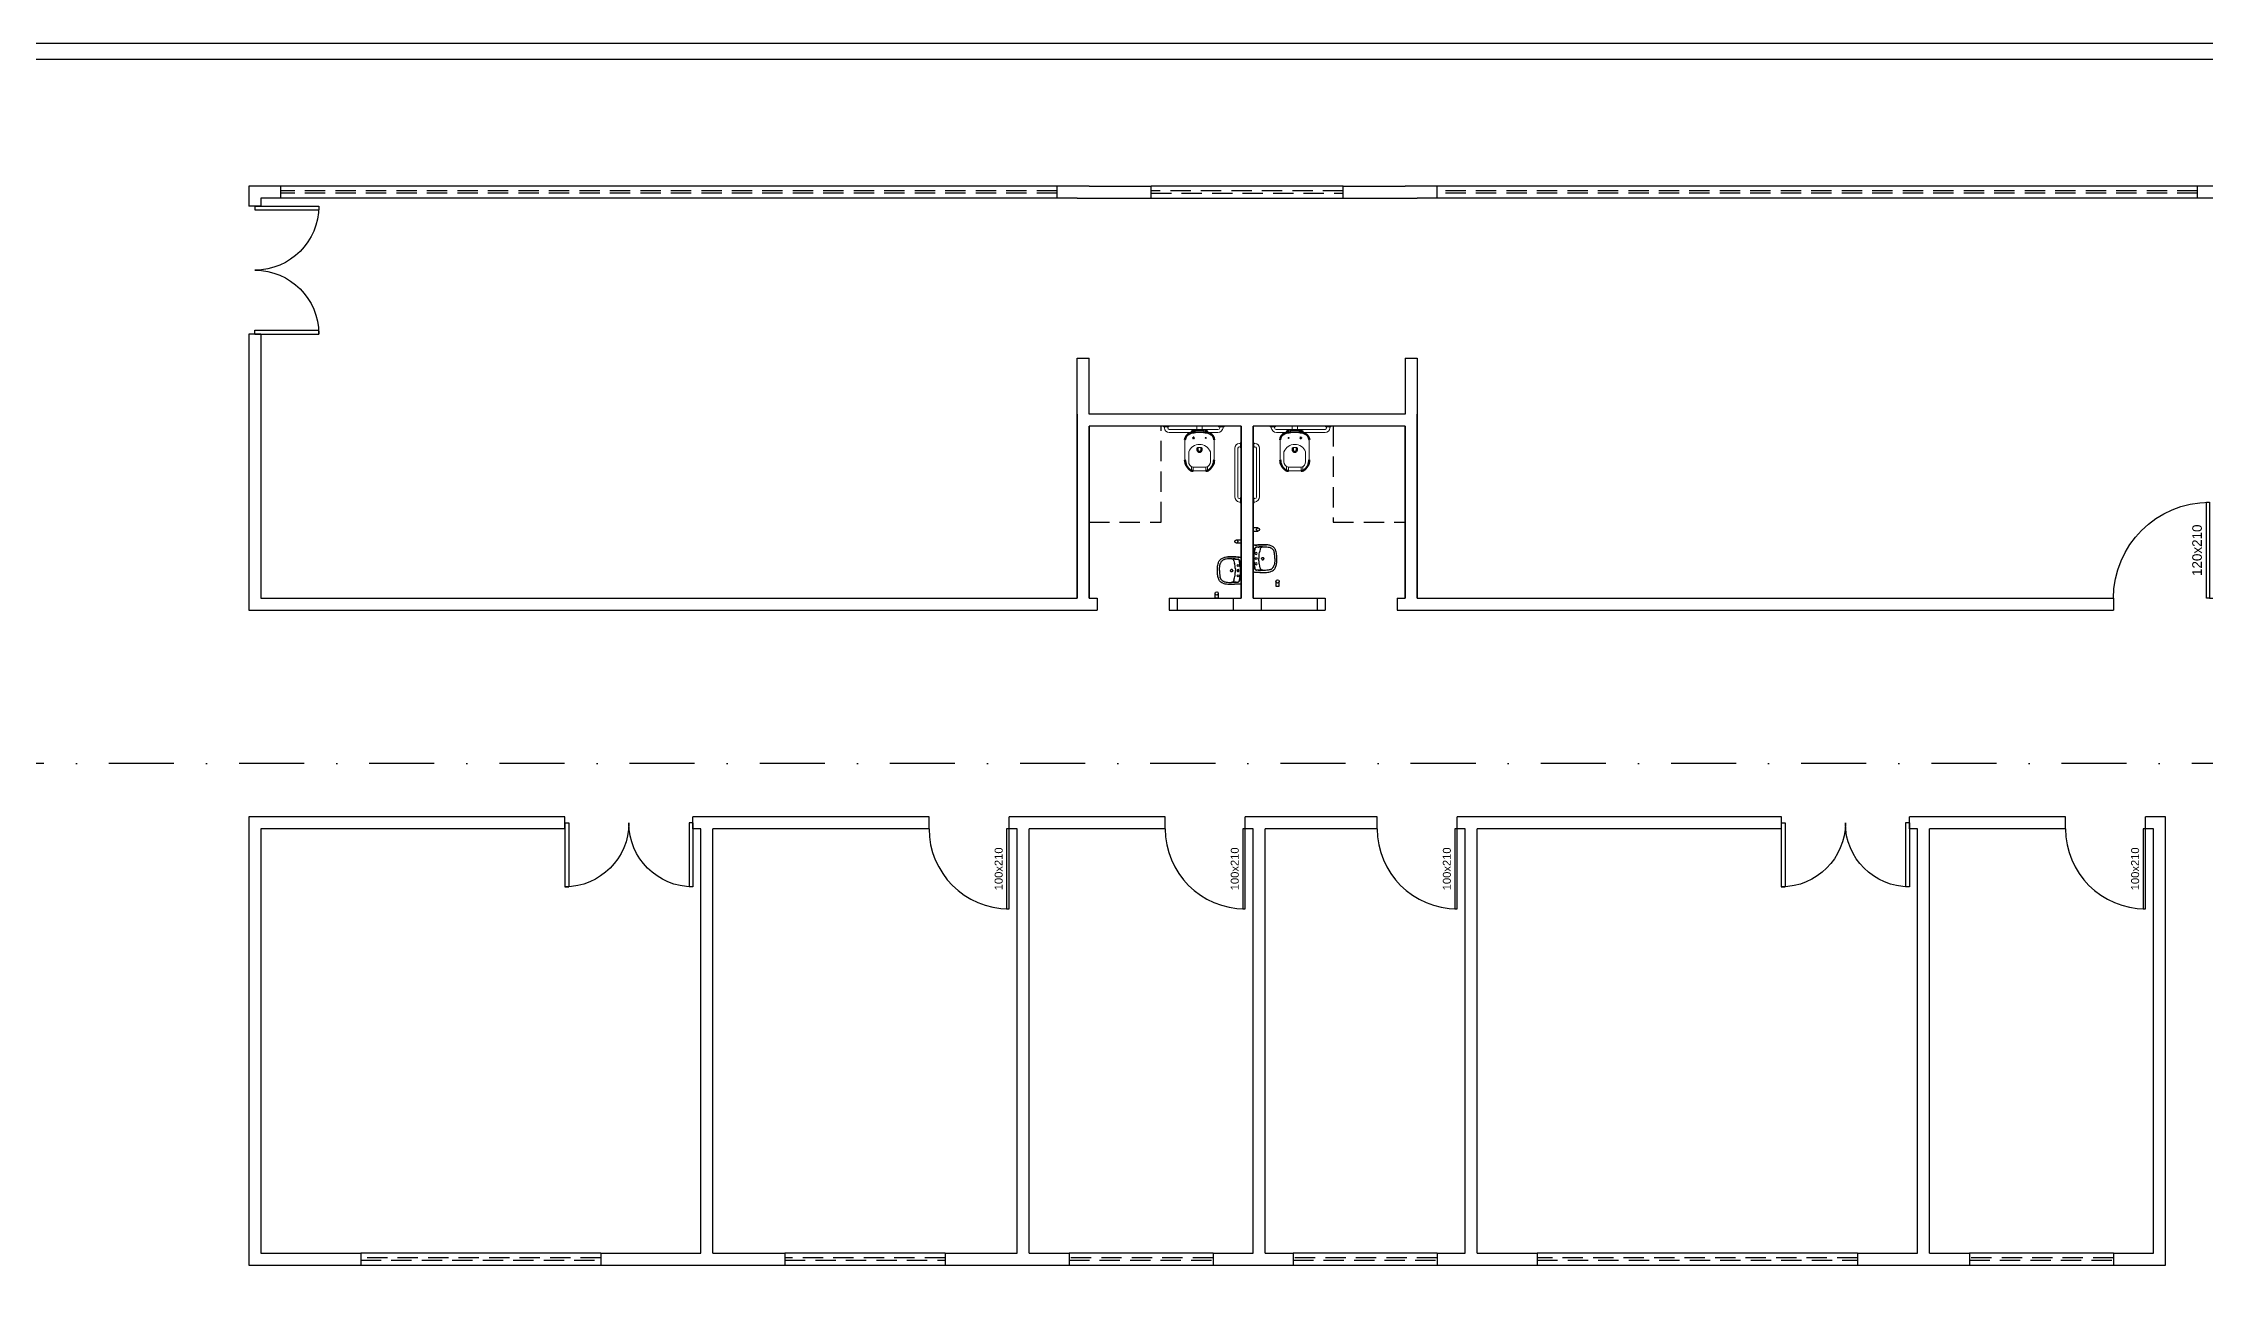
# Model space of a CAD drawing. Header units: centimetres. Extents: x 0 to 1099704, y -139216 to 99734.
# Drawn here: x 1019014 to 1021716, y 11135 to 12691 of the extents above; entities that cross this region are included whole.
import ezdxf
from ezdxf.enums import TextEntityAlignment as Align

# ---------------------------------------------------------------- set-up
doc = ezdxf.new("R2010")
doc.units = ezdxf.units.CM
doc.header["$LTSCALE"] = 4
doc.linetypes.add('DASHDOT', pattern=[25.4, 12.7, -6.35, 0, -6.35])
doc.linetypes.add('DASHED2', pattern=[9.525, 6.35, -3.175])
for name, color, linetype in [('0.1', 1, 'Continuous'), ('0.2', 2, 'Continuous'), ('0.4', 4, 'Continuous'), ('0.6', 6, 'Continuous'), ('02-CONT', 2, 'Continuous'), ('08', 8, 'Continuous'), ('B-CORTE', 4, 'DASHDOT'), ('PDF1_PH - Metal', 253, 'Continuous'), ('PROJEÇÕES', 1, 'DASHED2')]:
    doc.layers.add(name, color=color, linetype=linetype)
doc.layers.add('PDF1_PH - Alv Construir', color=6, linetype='Continuous', lineweight=40)
doc.styles.add('2mm 1-50', font='arial.ttf', dxfattribs={"height": 0.1})

# ---------------------------------------------------------------- blocks, each defined once
blk = doc.blocks.new('1_00')
for p, q in [((-129.2, 59.1), (-129.2, 109.1)), ((-129.2, 109.1), (-126.2, 109.1)), ((-126.2, 59.1), (-126.2, 109.1)), ((-29.2, 109.1), (-32.2, 109.1)), ((-32.2, 59.1), (-32.2, 109.1)), ((-29.2, 59.1), (-29.2, 109.1)), ((-129.2, 59.1), (-126.2, 59.1)), ((-29.2, 59.1), (-32.2, 59.1))]:
    blk.add_line(p, q)
at = {"color": 1}
for centre, start, end in [((-129.2, 59.1), 0, 90), ((-29.2, 59.1), 90, 180)]:
    blk.add_arc(centre, 50, start, end, dxfattribs=at)
blk = doc.blocks.new('1_00e')
blk.add_lwpolyline([(-28.4, -52.3), (-25.4, -52.3), (-25.4, 47.7), (-28.4, 47.7)], close=True)
at = {"color": 1}
blk.add_arc((-28.4, -52.3), 100, 0, 90, dxfattribs=at)
blk = doc.blocks.new('Barra 3')
at = {"layer": 'PDF1_PH - Metal', "lineweight": 9}
for points in [[(19245.1, 25719.8), (19252, 25719.8), (19252, 25719), (19245.1, 25719)], [(19315, 25719.8), (19321.9, 25719.8), (19321.9, 25719), (19315, 25719)]]:
    blk.add_lwpolyline(points, close=True, dxfattribs=at)
for points in [[(19246.4, 25717.7), (19246.4, 25719)], [(19250.7, 25717.7), (19250.7, 25719)], [(19252.9, 25715.5), (19314.6, 25715.5)], [(19252.9, 25711.7), (19314.6, 25711.7)], [(19316.3, 25717.7), (19316.3, 25719)], [(19320.6, 25717.7), (19320.6, 25719)]]:
    blk.add_lwpolyline(points, dxfattribs=at)
for centre, radius, start, end in [((19253.4, 25718.8), 7.08, 188.6936, 267.1299), ((19253, 25717.8), 2.3, 183.7735, 266.2236), ((19314.4, 25717.9), 6.22, 270.0361, 357.9477), ((19314, 25717.8), 2.29, 284.5016, 358.1815)]:
    blk.add_arc(centre, radius, start, end, dxfattribs=at)
blk = doc.blocks.new('bacia sanit')
at = {"layer": 'PDF1_PH - Metal', "lineweight": 9}
for points in [[(16861.7, 24756.4), (16856.6, 24756.4)], [(16861.7, 24749.6), (16856.6, 24749.6)], [(16861.7, 24745.8), (16861.7, 24746.1), (16861.7, 24759.9), (16861.7, 24760.7)], [(16862.6, 24758.1), (16862.6, 24757.7), (16862.6, 24757.3), (16862.6, 24748.7), (16862.6, 24748.3), (16862.6, 24747.9)], [(16863, 24747.4), (16863, 24747.4), (16863.4, 24747.4), (16863.9, 24747.4), (16864.3, 24747.4), (16864.3, 24753), (16864.3, 24758.6), (16863.9, 24758.6), (16863.4, 24758.6), (16863, 24758.6)], [(16873.7, 24771.4), (16899, 24771.4)], [(16884.4, 24750.4), (16884, 24750.4), (16883.6, 24750.4), (16883.6, 24750.9), (16883.6, 24751.3), (16883.6, 24751.7), (16883.6, 24752.1), (16883.6, 24752.6), (16883.6, 24753), (16883.6, 24753.4), (16883.6, 24753.9), (16883.6, 24754.3), (16883.6, 24754.7), (16883.6, 24755.1), (16883.6, 24755.6), (16884, 24755.6), (16884, 24755.6)], [(16889.1, 24766.7), (16889.6, 24766.7), (16890, 24766.7), (16890.4, 24766.7), (16890.9, 24766.7), (16899.4, 24766.7), (16899.9, 24766.7), (16900.3, 24766.7), (16900.7, 24766.7), (16901.1, 24766.7), (16901.6, 24766.7)], [(16912.8, 24763.3), (16907.7, 24763.3)], [(16908.4, 24761.1), (16912.7, 24761.1), (16913.1, 24761.1)], [(16908.4, 24761.1), (16908.4, 24760.7), (16908.4, 24760.3), (16908.4, 24759.9), (16908.4, 24759.4), (16908.4, 24759), (16908.4, 24758.6), (16908.4, 24758.1), (16908.4, 24757.7), (16908.4, 24757.3), (16908.4, 24756.9), (16908.4, 24756.4)], [(16908.4, 24756.4), (16908.4, 24756), (16908.4, 24755.6), (16908.4, 24755.1), (16908.4, 24754.7), (16908.4, 24754.3), (16908.4, 24753.9), (16908.4, 24753.4), (16908.4, 24753), (16908.4, 24752.6), (16908.4, 24752.1), (16908.4, 24751.7), (16908.4, 24751.3), (16908.4, 24750.9), (16908.4, 24750)], [(16908.4, 24750), (16908.4, 24749.6), (16908.4, 24749.1), (16908.4, 24748.7), (16908.4, 24748.3), (16908.4, 24747.9), (16908.4, 24747.4), (16908.4, 24747), (16908.4, 24746.6), (16908.4, 24746.1), (16908.4, 24745.7), (16908.4, 24745.3), (16908.4, 24744.9)], [(16913.1, 24761.1), (16913.1, 24760.7), (16913.1, 24760.3), (16913.1, 24759.9), (16913.1, 24759.4), (16913.1, 24759), (16913.1, 24758.6), (16913.1, 24758.1), (16913.1, 24757.7), (16913.1, 24757.3), (16913.1, 24756.9), (16913.1, 24756.4), (16913.1, 24756), (16913.1, 24755.6), (16913.1, 24755.1), (16913.1, 24754.7), (16913.1, 24754.3), (16913.1, 24753.9), (16913.1, 24753.4), (16913.1, 24753), (16913.1, 24752.6), (16913.1, 24752.1), (16913.1, 24751.7), (16913.1, 24751.3), (16913.1, 24750.9), (16913.1, 24750.4), (16913.1, 24750), (16913.1, 24749.6), (16913.1, 24749.1), (16913.1, 24748.7), (16913.1, 24748.3), (16913.1, 24747.9), (16913.1, 24747.4), (16913.1, 24747), (16913.1, 24746.6), (16913.1, 24746.1), (16913.1, 24745.7), (16913.1, 24745.3), (16913.1, 24744.9)], [(16899, 24734.6), (16873.7, 24734.6)], [(16901.6, 24739.3), (16901.1, 24739.3), (16900.7, 24739.3), (16900.3, 24739.3), (16899.4, 24739.3), (16890.9, 24739.3), (16890.4, 24739.3), (16890, 24739.3), (16889.6, 24739.3), (16889.1, 24739.3)], [(16912.8, 24742.7), (16907.6, 24742.7)], [(16908.4, 24744.9), (16912.7, 24744.9), (16913.1, 24744.9)], [(16908.4, 24744.9), (16912.7, 24744.9), (16913.1, 24744.9)]]:
    blk.add_lwpolyline(points, dxfattribs=at)
at = {"layer": 'PDF1_PH - Metal', "lineweight": 211}
blk.add_lwpolyline([(16889.1, 24753), (16889.1, 24753), (16889.1, 24753)], dxfattribs=at)
for points in [[(16913.1, 24761.1, 0.086524), (16912.6, 24763.9, 0.264906), (16899, 24771.4)], [(16913.1, 24744.9, -0.086524), (16912.6, 24742.1, -0.264906), (16899, 24734.6)]]:
    blk.add_lwpolyline(points, format="xyb", dxfattribs=at)
at = {"layer": 'PDF1_PH - Metal', "lineweight": 9}
blk.add_circle((16871.4, 24760.9), 0.643, dxfattribs=at)
at = {"layer": 'PDF1_PH - Metal', "lineweight": 211}
blk.add_circle((16871.4, 24745.5), 0.643, dxfattribs=at)
for centre, radius, start, end in [((16864.8, 24759.9), 3.2, 88.1661, 164.6032), ((16890.8, 24757.2), 26.5, 161.0139, 177.0973), ((16892.2, 24749.6), 28, 184.427, 198.8013), ((16874, 24762.5), 8.95, 90.3217, 157.8056), ((16885.4, 26015.1), 1259.5, 269.9347, 270.0653), ((16885.4, 23700.8), 1049.6, 89.9217, 90.0783), ((16886.5, 24753), 2.59, 275.8679, 84.1321), ((16864.8, 24746), 3.06, 177.2926, 274.2593), ((16875.2, 24744.9), 10.5, 204.627, 261.8049)]:
    blk.add_arc(centre, radius, start, end, dxfattribs=at)
at = {"layer": 'PDF1_PH - Metal', "lineweight": 9}
for centre, radius, start, end in [((16863, 24758.1), 0.429, 90, 180), ((16863, 24747.9), 0.429, 180, 270), ((16894.4, 24753), 14.7, 110.9822, 249.0178), ((16901.6, 24759.8), 6.91, 11.172, 90.6439), ((16901.6, 24746.2), 6.91, 269.3561, 348.828)]:
    blk.add_arc(centre, radius, start, end, dxfattribs=at)
blk = doc.blocks.new('L.51_P')
at = {"layer": '08'}
for p, q in [((-250, 0), (-249, 0)), ((-249, 0), (249, 0)), ((250, 0), (249, 0)), ((-269, -260), (-269, -260)), ((-262, -36), (-262, -36)), ((-259, -9), (-259, -9)), ((-226, -95), (-224, -63)), ((-226, -95), (-225, -95)), ((-225, -95), (-224, -63)), ((-216, -329), (-216, -329)), ((-189, -140), (-140, -129)), ((-161, -28), (-161, -28)), ((0, -12), (0, -12)), ((189, -140), (140, -129)), ((161, -28), (161, -28)), ((216, -329), (216, -329)), ((226, -95), (224, -63)), ((225, -95), (224, -63)), ((226, -95), (225, -95)), ((259, -9), (259, -9)), ((262, -36), (262, -36)), ((269, -260), (269, -260))]:
    blk.add_line(p, q, dxfattribs=at)
at = {"layer": '08', "ltscale": 27.502596}
for centre in [(-100, -59), (100, -59)]:
    blk.add_circle(centre, 19, dxfattribs=at)
at = {"layer": '08'}
for centre, radius, start, end in [((10, -800), 688, 94.616, 102.655), ((0, -61), 19, 90, 270), ((0, -61), 19, 270, 90), ((-10, -800), 688, 77.345, 85.384)]:
    blk.add_arc(centre, radius, start, end, dxfattribs=at)
for centre, major_axis, ratio, start_param, end_param in [((-178, -187), (-49.3, 11.1), 0.999971, 0.133525, 0.210872), ((-238, -179), (-7.5, 6.62), 0.993745, 3.733046, 3.862859), ((-237, -179), (8.41, 5.42), 0.98852, 5.563301, 5.699979), ((0, -187), (-22.7, 2), 0.992499, 0.072609, 0.200275), ((0, -187), (-22.5, 0.5), 0.991671, 5.253548, 5.29957), ((0, -187), (-22.5, 0.9), 0.992169, 5.255337, 5.27196), ((0, -187), (22.5, 0.5), 0.991671, 0.983616, 1.029637), ((0, -187), (22.5, 0.9), 0.992169, 1.011226, 1.027848), ((0, -187), (22.7, 2), 0.992499, 6.08291, 6.210576), ((178, -187), (49.3, 11.1), 0.999971, 6.072313, 6.14966)]:
    blk.add_ellipse(centre, major_axis=major_axis, ratio=ratio, start_param=start_param, end_param=end_param, dxfattribs=at)
for points, degree, knots in [([(-259, -9), (-259, -8), (-259, -7), (-258, -5), (-258, -4), (-256, -3), (-255, -2), (-254, -1), (-253, 0), (-251, 0), (-250, 0), (-250, 0)], 3, [0, 0, 0, 0, 0.279228, 0.279228, 0.609743, 0.609743, 0.933753, 0.933753, 1.252428, 1.252428, 1.448625, 1.448625, 1.448625, 1.448625]), ([(250, 0), (251, 0), (252, 0), (254, -1), (255, -1), (256, -3), (257, -3), (258, -5), (259, -6), (259, -8), (259, -8), (259, -9)], 3, [0, 0, 0, 0, 0.317814, 0.317814, 0.630623, 0.630623, 0.946539, 0.946539, 1.267049, 1.267049, 1.448529, 1.448529, 1.448529, 1.448529]), ([(-262, -36), (-262, -36), (-262, -37), (-262, -37), (-263, -40), (-263, -43), (-263, -45), (-263, -47), (-263, -48), (-263, -50), (-264, -53), (-264, -56), (-264, -59), (-265, -70), (-265, -80), (-266, -91), (-266, -102), (-267, -112), (-267, -123), (-267, -125), (-267, -128), (-268, -131), (-268, -133), (-268, -136), (-268, -138), (-268, -152), (-269, -166), (-269, -179), (-269, -183), (-269, -188), (-269, -192), (-270, -196), (-270, -200), (-270, -204), (-270, -221), (-270, -239), (-269, -257), (-269, -258), (-269, -259), (-269, -260)], 3, [171.986581, 171.986581, 171.986581, 171.986581, 172.747492, 172.747492, 172.747492, 184.841953, 184.841953, 184.841953, 191.474069, 191.474069, 191.474069, 204.41633, 204.41633, 204.41633, 249.640497, 249.640497, 249.640497, 294.864664, 294.864664, 294.864664, 305.912278, 305.912278, 305.912278, 316.959891, 316.959891, 316.959891, 374.321134, 374.321134, 374.321134, 391.68978, 391.68978, 391.68978, 408.14059, 408.14059, 408.14059, 482.929639, 482.929639, 482.929639, 486.839965, 486.839965, 486.839965, 486.839965]), ([(-269, -260), (-270, -239), (-270, -219), (-269, -173), (-268, -148), (-267, -104), (-266, -85), (-264, -60), (-264, -54), (-263, -46), (-263, -45), (-263, -42), (-263, -40), (-263, -38), (-262, -38), (-262, -37), (-262, -37), (-262, -36), (-262, -36), (-262, -36), (-262, -36), (-262, -36)], 3, [0, 0, 0, 0, 6.207574, 6.207574, 13.657131, 13.657131, 19.458927, 19.458927, 21.24929, 21.24929, 21.72619, 21.72619, 22.164181, 22.164181, 22.393053, 22.393053, 22.550017, 22.550017, 22.706555, 22.706555, 22.800287, 22.800287, 22.800287, 22.800287]), ([(-62, -461), (-92, -458), (-123, -454), (-171, -438), (-189, -430), (-214, -410), (-222, -401), (-236, -382), (-242, -373), (-251, -352), (-255, -341), (-260, -323), (-261, -316), (-263, -309)], 3, [0, 0, 0, 0, 9.188374, 9.188374, 15.03441, 15.03441, 18.713973, 18.713973, 21.993411, 21.993411, 25.540766, 25.540766, 27.624534, 27.624534, 27.624534, 27.624534]), ([(-228, -173), (-228, -172), (-228, -172), (-228, -172), (-228, -171), (-228, -170), (-228, -169), (-228, -167), (-228, -164), (-228, -163), (-228, -160), (-228, -158), (-228, -157), (-228, -154), (-228, -151), (-228, -150), (-228, -148), (-228, -146), (-228, -146), (-228, -143), (-228, -141), (-228, -139), (-228, -135), (-228, -131), (-228, -129), (-227, -125), (-227, -121), (-227, -119), (-227, -113), (-226, -108), (-226, -105), (-226, -101), (-226, -97), (-226, -97), (-226, -96), (-226, -96), (-226, -95), (-226, -95), (-226, -95)], 5, [546.249188, 546.249188, 546.249188, 546.249188, 546.249188, 546.249188, 546.773913, 546.773913, 546.773913, 554.287654, 554.287654, 554.287654, 563.875311, 563.875311, 563.875311, 572.16967, 572.16967, 572.16967, 583.42676, 583.42676, 583.42676, 585.726164, 585.726164, 585.726164, 600.370766, 600.370766, 600.370766, 613.069318, 613.069318, 613.069318, 629.14404, 629.14404, 629.14404, 652.058764, 652.058764, 652.058764, 654.921465, 654.921465, 654.921465, 656.548424, 656.548424, 656.548424, 656.548424, 656.548424, 656.548424]), ([(-225, -95), (-226, -99), (-226, -103), (-226, -107), (-226, -111), (-227, -115), (-227, -119), (-227, -123), (-228, -127), (-228, -131), (-228, -134), (-228, -136), (-228, -139), (-228, -141), (-228, -142), (-228, -144)], 3, [161.339345, 161.339345, 161.339345, 161.339345, 177.77484, 177.77484, 177.77484, 195.119077, 195.119077, 195.119077, 212.353229, 212.353229, 212.353229, 223.772837, 223.772837, 223.772837, 230.426393, 230.426393, 230.426393, 230.426393]), ([(-228, -144), (-228, -145), (-228, -145), (-228, -146), (-228, -146), (-228, -146), (-228, -146), (-228, -148), (-228, -150), (-228, -152), (-228, -153), (-228, -154), (-228, -155), (-228, -157), (-228, -158), (-228, -160), (-228, -160), (-228, -160), (-228, -160)], 3, [0, 0, 0, 0, 2.396491, 2.396491, 2.396491, 3.195399, 3.195399, 3.195399, 10.963495, 10.963495, 10.963495, 15.609873, 15.609873, 15.609873, 22.232893, 22.232893, 22.232893, 22.470867, 22.470867, 22.470867, 22.470867]), ([(-228, -173), (-228, -172), (-228, -172), (-228, -172), (-228, -170), (-228, -167), (-228, -165), (-228, -162), (-228, -160)], 5, [-26.00391, -26.00391, -26.00391, -26.00391, -26.00391, -26.00391, -25.733695, -25.733695, -25.733695, -13.019576, -13.019576, -13.019576, -13.019576, -13.019576, -13.019576]), ([(-228, -181), (-228, -181), (-228, -180), (-228, -180), (-228, -178), (-228, -177), (-228, -176), (-228, -175), (-228, -175), (-228, -174), (-228, -174), (-228, -173), (-228, -173), (-228, -173), (-228, -173), (-228, -173), (-228, -173), (-228, -173)], 5, [532.079054, 532.079054, 532.079054, 532.079054, 532.079054, 532.079054, 536.567488, 536.567488, 536.567488, 541.060364, 541.060364, 541.060364, 543.310398, 543.310398, 543.310398, 544.435445, 544.435445, 544.435445, 544.830456, 544.830456, 544.830456, 544.830456, 544.830456, 544.830456]), ([(-227, -179), (-227, -179), (-227, -179), (-227, -179), (-227, -179), (-227, -179), (-228, -179), (-228, -179), (-228, -179), (-228, -179), (-228, -179), (-228, -179), (-228, -179), (-228, -179), (-228, -179), (-228, -179), (-228, -179), (-228, -179), (-228, -179), (-228, -179), (-228, -179), (-228, -179), (-228, -179), (-228, -179), (-228, -179), (-228, -179), (-228, -179), (-228, -179), (-228, -179), (-228, -179), (-228, -179), (-228, -179), (-228, -179), (-228, -179), (-228, -179), (-228, -179), (-228, -179), (-228, -179), (-228, -179), (-228, -179), (-228, -179), (-228, -179), (-228, -179), (-228, -179), (-228, -179), (-228, -179)], 3, [86.606266, 86.606266, 86.606266, 86.606266, 87.728641, 87.728641, 87.728641, 90.455187, 90.455187, 90.455187, 92.379628, 92.379628, 92.379628, 93.341849, 93.341849, 93.341849, 93.82296, 93.82296, 93.82296, 94.063516, 94.063516, 94.063516, 94.304072, 94.304072, 94.304072, 94.448856, 94.448856, 94.448856, 94.726754, 94.726754, 94.726754, 94.86595, 94.86595, 94.86595, 95.005146, 95.005146, 95.005146, 95.521507, 95.521507, 95.521507, 95.779688, 95.779688, 95.779688, 95.976047, 95.976047, 95.976047, 96.037867, 96.037867, 96.037867, 96.037867]), ([(-228, -179), (-228, -179), (-228, -179), (-228, -180), (-228, -180), (-228, -180), (-228, -180), (-228, -180), (-228, -180), (-228, -181), (-228, -181), (-228, -181), (-228, -181), (-228, -181), (-228, -181), (-228, -181)], 3, [95.867328, 95.867328, 95.867328, 95.867328, 97.58866, 97.58866, 97.58866, 102.978619, 102.978619, 102.978619, 105.844941, 105.844941, 105.844941, 108.501415, 108.501415, 108.501415, 109.427734, 109.427734, 109.427734, 109.427734]), ([(-228, -182), (-228, -182), (-228, -182), (-228, -182), (-228, -182), (-228, -182), (-228, -181)], 3, [11.170476, 11.170476, 11.170476, 11.170476, 15.411887, 15.411887, 15.411887, 21.204547, 21.204547, 21.204547, 21.204547]), ([(-227, -181), (-228, -181), (-228, -181), (-228, -181), (-228, -181), (-228, -181), (-228, -181), (-228, -181), (-228, -181), (-228, -181), (-228, -181), (-228, -181), (-228, -181), (-228, -181), (-228, -181), (-228, -181), (-228, -181), (-228, -181), (-228, -181), (-228, -181), (-228, -181), (-228, -181), (-228, -181), (-228, -181), (-228, -181), (-228, -181), (-228, -181), (-228, -181)], 3, [86.606266, 86.606266, 86.606266, 86.606266, 91.112306, 91.112306, 91.112306, 94.304072, 94.304072, 94.304072, 94.448856, 94.448856, 94.448856, 94.726754, 94.726754, 94.726754, 95.005146, 95.005146, 95.005146, 95.521507, 95.521507, 95.521507, 95.779688, 95.779688, 95.779688, 95.976047, 95.976047, 95.976047, 96.03782, 96.03782, 96.03782, 96.03782]), ([(-228, -181), (-228, -181), (-228, -181), (-228, -181), (-228, -181), (-228, -181), (-228, -181), (-228, -181), (-228, -181), (-228, -181), (-228, -181), (-228, -181), (-228, -181), (-228, -181), (-228, -181), (-228, -181), (-228, -181), (-228, -181), (-228, -181), (-228, -181), (-228, -182), (-228, -182), (-228, -182), (-228, -182), (-228, -182)], 3, [0.000033, 0.000033, 0.000033, 0.000033, 1.898401, 1.898401, 1.898401, 2.370761, 2.370761, 2.370761, 3.823236, 3.823236, 3.823236, 5.758149, 5.758149, 5.758149, 9.592202, 9.592202, 9.592202, 9.856292, 9.856292, 9.856292, 15.276244, 15.276244, 15.276244, 18.99372, 18.99372, 18.99372, 18.99372]), ([(-189, -140), (-196, -141), (-203, -144), (-208, -149), (-211, -151), (-213, -153), (-216, -156), (-216, -156), (-216, -156), (-216, -156), (-221, -163), (-225, -170), (-227, -178), (-227, -179), (-227, -179), (-227, -180)], 3, [18.593861, 18.593861, 18.593861, 18.593861, 48.620819, 48.620819, 48.620819, 61.987959, 61.987959, 61.987959, 63.593601, 63.593601, 63.593601, 96.318173, 96.318173, 96.318173, 99.127558, 99.127558, 99.127558, 99.127558]), ([(-227, -179), (-227, -180), (-227, -180), (-227, -180), (-227, -180), (-227, -180), (-227, -180), (-227, -180), (-227, -180), (-227, -180), (-227, -180), (-227, -180), (-227, -180), (-227, -180), (-227, -180), (-227, -180), (-227, -180), (-227, -180), (-227, -180), (-227, -180), (-227, -180), (-227, -180), (-227, -180), (-227, -180), (-227, -180)], 3, [0, 0, 0, 0, 0.1444645, 0.1444645, 0.1444645, 0.1538416, 0.1538416, 0.1538416, 0.2328101, 0.2328101, 0.2328101, 0.2720552, 0.2720552, 0.2720552, 0.294529, 0.294529, 0.294529, 0.3195248, 0.3195248, 0.3195248, 0.3450333, 0.3450333, 0.3450333, 0.3642456, 0.3642456, 0.3642456, 0.3642456]), ([(-227, -181), (-227, -181), (-227, -181), (-227, -181), (-227, -181), (-227, -181), (-227, -181), (-227, -181), (-227, -180), (-227, -180), (-227, -180), (-227, -180), (-227, -180), (-227, -180), (-227, -180), (-227, -180), (-227, -180), (-227, -180), (-227, -180)], 3, [0, 0, 0, 0, 3.948132, 3.948132, 3.948132, 6.907098, 6.907098, 6.907098, 9.485674, 9.485674, 9.485674, 10.686492, 10.686492, 10.686492, 11.887309, 11.887309, 11.887309, 12.708565, 12.708565, 12.708565, 12.708565]), ([(-224, -63), (-224, -58), (-222, -53), (-219, -48), (-217, -45), (-214, -42), (-210, -40), (-208, -38), (-204, -37), (-201, -36)], 3, [10.913289, 10.913289, 10.913289, 10.913289, 33.960328, 33.960328, 33.960328, 50.289489, 50.289489, 50.289489, 65.056953, 65.056953, 65.056953, 65.056953]), ([(-201, -36), (-205, -37), (-210, -39), (-214, -42), (-219, -47), (-222, -55), (-223, -57), (-224, -60), (-224, -63)], 5, [7.912422, 7.912422, 7.912422, 7.912422, 7.912422, 7.912422, 31.991346, 31.991346, 31.991346, 47.45316, 47.45316, 47.45316, 47.45316, 47.45316, 47.45316]), ([(-216, -329), (-215, -331), (-215, -332), (-214, -334), (-213, -338), (-211, -343), (-209, -347), (-206, -353), (-202, -359), (-198, -365), (-195, -370), (-191, -375), (-186, -379), (-180, -385), (-173, -390), (-165, -395), (-159, -398), (-153, -401), (-146, -404), (-141, -406), (-136, -407), (-130, -409)], 3, [544.291877, 544.291877, 544.291877, 544.291877, 550.872534, 550.872534, 550.872534, 571.780058, 571.780058, 571.780058, 601.038921, 601.038921, 601.038921, 628.392297, 628.392297, 628.392297, 666.157842, 666.157842, 666.157842, 694.913085, 694.913085, 694.913085, 718.447591, 718.447591, 718.447591, 718.447591]), ([(0, -12), (-60, -12), (-120, -19), (-180, -31), (-187, -33), (-194, -34), (-201, -36)], 3, [460.253252, 460.253252, 460.253252, 460.253252, 715.762091, 715.762091, 715.762091, 745.806363, 745.806363, 745.806363, 745.806363]), ([(-201, -36), (-177, -30), (-152, -25), (-128, -21), (-94, -17), (-61, -14), (-52, -14), (-43, -13), (-34, -13)], 5, [234.918202, 234.918202, 234.918202, 234.918202, 234.918202, 234.918202, 410.549748, 410.549748, 410.549748, 473.914825, 473.914825, 473.914825, 473.914825, 473.914825, 473.914825]), ([(-63, -420), (-71, -420), (-79, -419), (-87, -418), (-95, -416), (-103, -415), (-110, -414), (-117, -412), (-124, -411), (-130, -409)], 3, [54.852513, 54.852513, 54.852513, 54.852513, 88.476523, 88.476523, 88.476523, 122.168155, 122.168155, 122.168155, 151.102791, 151.102791, 151.102791, 151.102791]), ([(-50, -422), (-53, -421), (-55, -421), (-58, -421), (-61, -421), (-63, -420), (-63, -420), (-63, -420), (-63, -420)], 5, [11.184117, 11.184117, 11.184117, 11.184117, 11.184117, 11.184117, 30.072391, 30.072391, 30.072391, 30.457117, 30.457117, 30.457117, 30.457117, 30.457117, 30.457117]), ([(0, -424), (-15, -424), (-31, -423), (-46, -422), (-47, -422), (-49, -422), (-50, -422)], 3, [0, 0, 0, 0, 65.317681, 65.317681, 65.317681, 70.958525, 70.958525, 70.958525, 70.958525]), ([(-45, -114), (-41, -114), (-37, -114), (-32, -113), (-28, -113), (-24, -113), (-20, -113), (-13, -112), (-7, -112), (0, -112)], 3, [388.454766, 388.454766, 388.454766, 388.454766, 406.384907, 406.384907, 406.384907, 424.400948, 424.400948, 424.400948, 452.696543, 452.696543, 452.696543, 452.696543]), ([(-34, -13), (-30, -13), (-26, -13), (-22, -13), (-15, -12), (-8, -12), (-2, -12), (-1, -12), (-1, -12), (0, -12)], 3, [59.347784, 59.347784, 59.347784, 59.347784, 76.617445, 76.617445, 76.617445, 106.129652, 106.129652, 106.129652, 108.418766, 108.418766, 108.418766, 108.418766]), ([(-12, -168), (-12, -168), (-12, -168), (-12, -168), (-12, -168), (-12, -168), (-12, -168), (-15, -170), (-18, -173), (-20, -175), (-21, -179), (-22, -183), (-22, -184), (-22, -185), (-22, -186), (-22, -186), (-22, -186), (-22, -186), (-22, -186), (-22, -186), (-22, -187)], 5, [23.677366, 23.677366, 23.677366, 23.677366, 23.677366, 23.677366, 23.697783, 23.697783, 23.697783, 25.117395, 25.117395, 25.117395, 50.594375, 50.594375, 50.594375, 58.007217, 58.007217, 58.007217, 58.536706, 58.536706, 58.536706, 59.055614, 59.055614, 59.055614, 59.055614, 59.055614, 59.055614]), ([(-22, -189), (-22, -190), (-22, -190), (-22, -190), (-22, -194), (-20, -199), (-17, -202), (-16, -203), (-15, -203), (-15, -204), (-13, -206), (-10, -207), (-8, -208), (-5, -209), (-3, -209), (0, -209)], 3, [27.245857, 27.245857, 27.245857, 27.245857, 27.597992, 27.597992, 27.597992, 49.768775, 49.768775, 49.768775, 54.290067, 54.290067, 54.290067, 66.913295, 66.913295, 66.913295, 79.527914, 79.527914, 79.527914, 79.527914]), ([(34, -13), (30, -13), (26, -13), (22, -13), (15, -12), (8, -12), (2, -12), (1, -12), (1, -12), (0, -12)], 3, [59.347784, 59.347784, 59.347784, 59.347784, 76.617445, 76.617445, 76.617445, 106.129652, 106.129652, 106.129652, 108.418717, 108.418717, 108.418717, 108.418717]), ([(0, -12), (60, -12), (120, -19), (180, -31), (187, -33), (194, -34), (201, -36)], 3, [460.253227, 460.253227, 460.253227, 460.253227, 715.76204, 715.76204, 715.76204, 745.806363, 745.806363, 745.806363, 745.806363]), ([(45, -114), (41, -114), (37, -114), (32, -113), (28, -113), (24, -113), (20, -113), (13, -112), (7, -112), (0, -112)], 3, [388.454766, 388.454766, 388.454766, 388.454766, 406.384907, 406.384907, 406.384907, 424.400948, 424.400948, 424.400948, 452.696543, 452.696543, 452.696543, 452.696543]), ([(22, -189), (22, -190), (22, -190), (22, -190), (22, -194), (20, -199), (17, -202), (16, -203), (15, -203), (15, -204), (13, -206), (10, -207), (8, -208), (5, -209), (3, -209), (0, -209)], 3, [27.245857, 27.245857, 27.245857, 27.245857, 27.597992, 27.597992, 27.597992, 49.768775, 49.768775, 49.768775, 54.290067, 54.290067, 54.290067, 66.913295, 66.913295, 66.913295, 79.528565, 79.528565, 79.528565, 79.528565]), ([(0, -424), (15, -424), (31, -423), (46, -422), (47, -422), (49, -422), (50, -422)], 3, [0, 0, 0, 0, 65.317681, 65.317681, 65.317681, 70.958525, 70.958525, 70.958525, 70.958525]), ([(12, -168), (12, -168), (12, -168), (12, -168), (12, -168), (12, -168), (12, -168), (15, -170), (18, -173), (20, -175), (21, -179), (22, -183), (22, -184), (22, -185), (22, -186), (22, -186), (22, -186), (22, -186), (22, -186), (22, -186), (22, -187)], 5, [23.677366, 23.677366, 23.677366, 23.677366, 23.677366, 23.677366, 23.697783, 23.697783, 23.697783, 25.117395, 25.117395, 25.117395, 50.594375, 50.594375, 50.594375, 58.007217, 58.007217, 58.007217, 58.536706, 58.536706, 58.536706, 59.055614, 59.055614, 59.055614, 59.055614, 59.055614, 59.055614]), ([(201, -36), (177, -30), (152, -25), (128, -21), (94, -17), (61, -14), (52, -14), (43, -13), (34, -13)], 5, [234.918202, 234.918202, 234.918202, 234.918202, 234.918202, 234.918202, 410.549748, 410.549748, 410.549748, 473.914825, 473.914825, 473.914825, 473.914825, 473.914825, 473.914825]), ([(50, -422), (53, -421), (55, -421), (58, -421), (61, -421), (63, -420), (63, -420), (63, -420), (63, -420)], 5, [11.184117, 11.184117, 11.184117, 11.184117, 11.184117, 11.184117, 30.072391, 30.072391, 30.072391, 30.457117, 30.457117, 30.457117, 30.457117, 30.457117, 30.457117]), ([(263, -309), (259, -326), (255, -343), (242, -373), (234, -386), (217, -407), (208, -415), (190, -428), (180, -433), (159, -442), (148, -446), (123, -453), (109, -455), (84, -459), (73, -460), (62, -461)], 3, [0, 0, 0, 0, 5.216879, 5.216879, 9.702198, 9.702198, 13.238129, 13.238129, 16.51865, 16.51865, 20.081508, 20.081508, 24.355161, 24.355161, 27.647025, 27.647025, 27.647025, 27.647025]), ([(63, -420), (71, -420), (79, -419), (87, -418), (95, -416), (103, -415), (110, -414), (117, -412), (124, -411), (130, -409)], 3, [54.852513, 54.852513, 54.852513, 54.852513, 88.476523, 88.476523, 88.476523, 122.168155, 122.168155, 122.168155, 151.102791, 151.102791, 151.102791, 151.102791]), ([(216, -329), (215, -331), (215, -332), (214, -334), (213, -338), (211, -343), (209, -347), (206, -353), (202, -359), (198, -365), (195, -370), (191, -375), (186, -379), (180, -385), (173, -390), (165, -395), (159, -398), (153, -401), (146, -404), (141, -406), (136, -407), (130, -409)], 3, [544.291877, 544.291877, 544.291877, 544.291877, 550.872534, 550.872534, 550.872534, 571.780058, 571.780058, 571.780058, 601.038921, 601.038921, 601.038921, 628.392297, 628.392297, 628.392297, 666.157842, 666.157842, 666.157842, 694.913085, 694.913085, 694.913085, 718.447591, 718.447591, 718.447591, 718.447591]), ([(189, -140), (196, -141), (203, -144), (208, -149), (211, -151), (213, -153), (216, -156), (216, -156), (216, -156), (216, -156), (221, -163), (225, -170), (227, -178), (227, -179), (227, -179), (227, -180)], 3, [18.593861, 18.593861, 18.593861, 18.593861, 48.620819, 48.620819, 48.620819, 61.987959, 61.987959, 61.987959, 63.593601, 63.593601, 63.593601, 96.318173, 96.318173, 96.318173, 99.127558, 99.127558, 99.127558, 99.127558]), ([(224, -63), (224, -58), (222, -53), (219, -48), (217, -45), (214, -42), (210, -40), (208, -38), (204, -37), (201, -36)], 3, [10.913289, 10.913289, 10.913289, 10.913289, 33.960328, 33.960328, 33.960328, 50.289489, 50.289489, 50.289489, 65.056953, 65.056953, 65.056953, 65.056953]), ([(201, -36), (206, -37), (211, -40), (215, -44), (217, -46), (218, -47), (219, -49), (222, -53), (224, -58), (224, -63)], 3, [7.912424, 7.912424, 7.912424, 7.912424, 25.178369, 25.178369, 25.178369, 31.991348, 31.991348, 31.991348, 47.45316, 47.45316, 47.45316, 47.45316]), ([(225, -95), (226, -99), (226, -103), (226, -107), (226, -111), (227, -115), (227, -119), (227, -123), (228, -127), (228, -131), (228, -134), (228, -136), (228, -139), (228, -141), (228, -142), (228, -144)], 3, [161.339345, 161.339345, 161.339345, 161.339345, 177.77484, 177.77484, 177.77484, 195.119077, 195.119077, 195.119077, 212.353229, 212.353229, 212.353229, 223.772837, 223.772837, 223.772837, 230.426393, 230.426393, 230.426393, 230.426393]), ([(225, -291), (227, -274), (229, -256), (229, -223), (229, -207), (229, -191)], 3, [0.000002, 0.000002, 0.000002, 0.000002, 5.212146, 5.212146, 10.015536, 10.015536, 10.015536, 10.015536]), ([(228, -173), (228, -172), (228, -172), (228, -172), (228, -171), (228, -170), (228, -169), (228, -167), (228, -164), (228, -163), (228, -160), (228, -158), (228, -157), (228, -154), (228, -151), (228, -150), (228, -148), (228, -146), (228, -146), (228, -143), (228, -141), (228, -139), (228, -135), (228, -131), (228, -129), (227, -125), (227, -121), (227, -119), (227, -113), (226, -108), (226, -105), (226, -101), (226, -97), (226, -97), (226, -96), (226, -96), (226, -95), (226, -95), (226, -95)], 5, [546.249188, 546.249188, 546.249188, 546.249188, 546.249188, 546.249188, 546.773913, 546.773913, 546.773913, 554.287654, 554.287654, 554.287654, 563.875311, 563.875311, 563.875311, 572.16967, 572.16967, 572.16967, 583.42676, 583.42676, 583.42676, 585.726164, 585.726164, 585.726164, 600.370766, 600.370766, 600.370766, 613.069318, 613.069318, 613.069318, 629.14404, 629.14404, 629.14404, 652.058764, 652.058764, 652.058764, 654.921465, 654.921465, 654.921465, 656.548424, 656.548424, 656.548424, 656.548424, 656.548424, 656.548424]), ([(227, -181), (227, -181), (227, -181), (227, -181), (227, -181), (227, -181), (227, -181), (227, -181), (227, -180), (227, -180), (227, -180), (227, -180), (227, -180), (227, -180), (227, -180), (227, -180), (227, -180), (227, -180), (227, -180)], 3, [0, 0, 0, 0, 3.948132, 3.948132, 3.948132, 6.907098, 6.907098, 6.907098, 9.485674, 9.485674, 9.485674, 10.686492, 10.686492, 10.686492, 11.887309, 11.887309, 11.887309, 12.708565, 12.708565, 12.708565, 12.708565]), ([(227, -181), (228, -181), (228, -181), (228, -181), (228, -181), (228, -181), (228, -181), (228, -181), (228, -181), (228, -181), (228, -181), (228, -181), (228, -181), (228, -181), (228, -181), (228, -181), (228, -181), (228, -181), (228, -181), (228, -181), (228, -181), (228, -181), (228, -181), (228, -181), (228, -181), (228, -181), (228, -181), (228, -181)], 3, [86.606266, 86.606266, 86.606266, 86.606266, 91.112306, 91.112306, 91.112306, 94.304072, 94.304072, 94.304072, 94.448856, 94.448856, 94.448856, 94.726754, 94.726754, 94.726754, 95.005146, 95.005146, 95.005146, 95.521507, 95.521507, 95.521507, 95.779688, 95.779688, 95.779688, 95.976047, 95.976047, 95.976047, 96.03782, 96.03782, 96.03782, 96.03782]), ([(228, -144), (228, -145), (228, -145), (228, -146), (228, -146), (228, -146), (228, -146), (228, -148), (228, -150), (228, -152), (228, -153), (228, -154), (228, -155), (228, -157), (228, -158), (228, -160), (228, -160), (228, -160), (228, -160)], 3, [0, 0, 0, 0, 2.396491, 2.396491, 2.396491, 3.195399, 3.195399, 3.195399, 10.963495, 10.963495, 10.963495, 15.609873, 15.609873, 15.609873, 22.232893, 22.232893, 22.232893, 22.470867, 22.470867, 22.470867, 22.470867]), ([(228, -173), (228, -172), (228, -172), (228, -172), (228, -170), (228, -167), (228, -165), (228, -162), (228, -160)], 5, [-26.00391, -26.00391, -26.00391, -26.00391, -26.00391, -26.00391, -25.733695, -25.733695, -25.733695, -13.019576, -13.019576, -13.019576, -13.019576, -13.019576, -13.019576]), ([(228, -181), (228, -181), (228, -180), (228, -180), (228, -178), (228, -177), (228, -176), (228, -175), (228, -175), (228, -174), (228, -174), (228, -173), (228, -173), (228, -173), (228, -173), (228, -173), (228, -173), (228, -173)], 5, [532.079054, 532.079054, 532.079054, 532.079054, 532.079054, 532.079054, 536.567488, 536.567488, 536.567488, 541.060364, 541.060364, 541.060364, 543.310398, 543.310398, 543.310398, 544.435445, 544.435445, 544.435445, 544.830456, 544.830456, 544.830456, 544.830456, 544.830456, 544.830456]), ([(228, -182), (228, -182), (228, -182), (228, -182), (228, -182), (228, -182), (228, -181)], 3, [11.170476, 11.170476, 11.170476, 11.170476, 15.411887, 15.411887, 15.411887, 21.204547, 21.204547, 21.204547, 21.204547]), ([(228, -181), (228, -181), (228, -181), (228, -181), (228, -181), (228, -181), (228, -181), (228, -181), (228, -181), (228, -181), (228, -181), (228, -181), (228, -181), (228, -181), (228, -181), (228, -181), (228, -181), (228, -181), (228, -181), (228, -181), (228, -182), (228, -182), (228, -182), (228, -182), (228, -182)], 3, [0.000033, 0.000033, 0.000033, 0.000033, 1.898401, 1.898401, 1.898401, 2.370761, 2.370761, 2.370761, 3.823236, 3.823236, 3.823236, 5.758149, 5.758149, 5.758149, 9.592202, 9.592202, 9.592202, 9.856292, 9.856292, 9.856292, 15.276244, 15.276244, 15.276244, 18.99372, 18.99372, 18.99372, 18.99372]), ([(262, -36), (262, -36), (262, -37), (262, -37), (263, -40), (263, -43), (263, -45), (263, -47), (263, -48), (263, -50), (264, -53), (264, -56), (264, -59), (265, -70), (265, -80), (266, -91), (266, -102), (267, -112), (267, -123), (267, -125), (267, -128), (268, -131), (268, -133), (268, -136), (268, -138), (268, -152), (269, -166), (269, -179), (269, -183), (269, -188), (269, -192), (270, -196), (270, -200), (270, -204), (270, -221), (270, -239), (269, -257), (269, -258), (269, -259), (269, -260)], 3, [171.986581, 171.986581, 171.986581, 171.986581, 172.747492, 172.747492, 172.747492, 184.841953, 184.841953, 184.841953, 191.474069, 191.474069, 191.474069, 204.41633, 204.41633, 204.41633, 249.640497, 249.640497, 249.640497, 294.864664, 294.864664, 294.864664, 305.912278, 305.912278, 305.912278, 316.959891, 316.959891, 316.959891, 374.321134, 374.321134, 374.321134, 391.68978, 391.68978, 391.68978, 408.14059, 408.14059, 408.14059, 482.929639, 482.929639, 482.929639, 486.839965, 486.839965, 486.839965, 486.839965]), ([(262, -36), (262, -36), (262, -36), (262, -36), (262, -36), (262, -37), (262, -37), (262, -37), (262, -37), (262, -38), (263, -39), (263, -40), (263, -40), (263, -42), (263, -43), (263, -47), (263, -49), (264, -58), (265, -65), (266, -86), (266, -101), (268, -141), (269, -168), (270, -216), (270, -238), (269, -260)], 3, [0.212871, 0.212871, 0.212871, 0.212871, 0.307715, 0.307715, 0.417994, 0.417994, 0.518366, 0.518366, 0.682318, 0.682318, 0.844684, 0.844684, 1.063629, 1.063629, 1.413977, 1.413977, 2.124866, 2.124866, 4.109013, 4.109013, 8.503951, 8.503951, 16.390189, 16.390189, 23.015496, 23.015496, 23.015496, 23.015496])]:
    blk.add_open_spline(points, degree=degree, knots=knots, dxfattribs=at)
for points, degree in [([(-263, -309), (-266, -293), (-268, -276), (-269, -260)], 3), ([(-262, -36), (-262, -28), (-261, -20), (-260, -11)], 3), ([(-260, -11), (-260, -10), (-259, -10), (-259, -9)], 3), ([(-229, -191), (-229, -224), (-230, -258), (-225, -291)], 3), ([(-229, -186), (-229, -187), (-229, -188), (-229, -189), (-229, -190), (-229, -191)], 5), ([(-225, -291), (-223, -304), (-220, -317), (-216, -329)], 3), ([(-224, -63), (-224, -63), (-224, -63), (-224, -63), (-224, -63), (-224, -63)], 5), ([(-201, -36), (-201, -36), (-201, -36), (-201, -36)], 3), ([(0, -164), (-4, -164), (-8, -165), (-11, -167)], 3), ([(0, -164), (4, -164), (8, -165), (11, -167)], 3), ([(201, -36), (201, -36), (201, -36), (201, -36)], 3), ([(216, -329), (220, -317), (223, -304), (225, -291)], 3), ([(224, -63), (224, -63), (224, -63), (224, -63), (224, -63), (224, -63)], 5), ([(229, -186), (229, -187), (229, -188), (229, -189), (229, -190), (229, -191)], 5), ([(259, -9), (259, -10), (260, -10), (260, -11)], 3), ([(260, -11), (261, -20), (262, -28), (262, -36)], 3), ([(269, -260), (268, -276), (266, -293), (263, -309)], 3), ([(0, -464), (-21, -464), (-41, -463), (-62, -461)], 3), ([(62, -461), (41, -463), (21, -464), (0, -464)], 3)]:
    blk.add_open_spline(points, degree=degree, dxfattribs=at)

msp = doc.modelspace()

# ---------------------------------------------------------------- linework, layer by layer
at = {"layer": '0.1', "linetype": 'DASHED2'}
for p, q in [((1020637.925, 12507.013), (1020397.925, 12507.013)), ((1020397.925, 12504.013), (1020637.925, 12504.013)), ((1019710.425, 11173.879), (1019410.425, 11173.879)), ((1019410.425, 11170.879), (1019710.425, 11170.879)), ((1020140.425, 11173.879), (1019940.425, 11173.879)), ((1019940.425, 11170.879), (1020140.425, 11170.879)), ((1020475.425, 11173.879), (1020295.425, 11173.879)), ((1020295.425, 11170.879), (1020475.425, 11170.879)), ((1020755.425, 11173.879), (1020575.425, 11173.879)), ((1020575.425, 11170.879), (1020755.425, 11170.879)), ((1021280.425, 11173.879), (1020880.425, 11173.879)), ((1020880.425, 11170.879), (1021280.425, 11170.879)), ((1021600.425, 11173.879), (1021420.425, 11173.879)), ((1021420.425, 11170.879), (1021600.425, 11170.879))]:
    msp.add_line(p, q, dxfattribs=at)
for points in [[(1020280.425, 12507.013), (1019310.425, 12507.013)], [(1020280.425, 12504.013), (1019310.425, 12504.013)], [(1021705.425, 12507.013), (1020755.425, 12507.013)], [(1021705.425, 12504.013), (1020755.425, 12504.013)]]:
    msp.add_lwpolyline(points, dxfattribs=at)
at = {"layer": '0.4'}
for points in [[(1018481.128, 12691.477), (1023371.693, 12691.477), (1022516.424, 10225.21)], [(1018506.128, 12671.477), (1023343.589, 12671.477), (1022519.53, 10295.21)]]:
    msp.add_lwpolyline(points, dxfattribs=at)
at = {"layer": '0.6'}
for p, q in [((1019310.425, 12498.013), (1019310.425, 12513.013)), ((1020280.425, 12498.013), (1020280.425, 12513.013)), ((1020397.925, 12498.013), (1020397.925, 12513.013)), ((1020637.925, 12513.013), (1020397.925, 12513.013)), ((1020637.925, 12498.013), (1020637.925, 12513.013)), ((1020755.425, 12498.013), (1020755.425, 12513.013)), ((1021705.425, 12498.013), (1021705.425, 12513.013)), ((1019285.425, 12488.013), (1019270.425, 12488.013)), ((1020397.925, 12498.013), (1020637.925, 12498.013)), ((1019285.425, 12328.013), (1019270.425, 12328.013)), ((1020305.425, 12298.013), (1020320.425, 12298.013)), ((1020715.425, 12298.013), (1020730.425, 12298.013)), ((1020330.425, 11998.013), (1020330.425, 11983.013)), ((1020420.425, 11998.013), (1020420.425, 11983.013)), ((1020430.425, 11998.013), (1020430.425, 11983.013)), ((1020500.425, 11998.013), (1020500.425, 11983.013)), ((1020535.425, 11998.013), (1020535.425, 11983.013)), ((1020605.425, 11998.013), (1020605.425, 11983.013)), ((1020615.425, 11998.013), (1020615.425, 11983.013)), ((1020705.425, 11998.013), (1020705.425, 11983.013)), ((1021600.425, 11998.013), (1021600.425, 11983.013)), ((1019665.425, 11709.879), (1019665.425, 11724.879)), ((1019825.425, 11709.879), (1019825.425, 11724.879)), ((1020120.425, 11709.879), (1020120.425, 11724.879)), ((1020220.425, 11709.879), (1020220.425, 11724.879)), ((1020415.425, 11709.879), (1020415.425, 11724.879)), ((1020515.425, 11709.879), (1020515.425, 11724.879)), ((1020680.425, 11709.879), (1020680.425, 11724.879)), ((1020780.425, 11709.879), (1020780.425, 11724.879)), ((1021185.425, 11709.879), (1021185.425, 11724.879)), ((1021345.425, 11709.879), (1021345.425, 11724.879)), ((1021540.425, 11709.879), (1021540.425, 11724.879)), ((1021640.425, 11709.879), (1021640.425, 11724.879)), ((1019410.425, 11179.879), (1019410.425, 11164.879)), ((1019710.425, 11179.879), (1019410.425, 11179.879)), ((1019410.425, 11164.879), (1019710.425, 11164.879)), ((1019710.425, 11179.879), (1019710.425, 11164.879)), ((1019940.425, 11179.879), (1019940.425, 11164.879)), ((1020140.425, 11179.879), (1019940.425, 11179.879)), ((1019940.425, 11164.879), (1020140.425, 11164.879)), ((1020140.425, 11179.879), (1020140.425, 11164.879)), ((1020295.425, 11179.879), (1020295.425, 11164.879)), ((1020475.425, 11179.879), (1020295.425, 11179.879)), ((1020295.425, 11164.879), (1020475.425, 11164.879)), ((1020475.425, 11179.879), (1020475.425, 11164.879)), ((1020575.425, 11179.879), (1020575.425, 11164.879)), ((1020755.425, 11179.879), (1020575.425, 11179.879)), ((1020575.425, 11164.879), (1020755.425, 11164.879)), ((1020755.425, 11179.879), (1020755.425, 11164.879)), ((1020880.425, 11179.879), (1020880.425, 11164.879)), ((1021280.425, 11179.879), (1020880.425, 11179.879)), ((1020880.425, 11164.879), (1021280.425, 11164.879)), ((1021280.425, 11179.879), (1021280.425, 11164.879)), ((1021420.425, 11179.879), (1021420.425, 11164.879)), ((1021600.425, 11179.879), (1021420.425, 11179.879)), ((1021420.425, 11164.879), (1021600.425, 11164.879)), ((1021600.425, 11179.879), (1021600.425, 11164.879))]:
    msp.add_line(p, q, dxfattribs=at)
for points in [[(1019310.425, 12513.013), (1019270.425, 12513.013), (1019270.425, 12488.013)], [(1020280.425, 12513.013), (1019310.425, 12513.013)], [(1020320.425, 12513.013), (1020280.425, 12513.013)], [(1020320.425, 12513.013), (1020397.925, 12513.013)], [(1020637.925, 12513.013), (1020715.425, 12513.013)], [(1020755.425, 12513.013), (1020715.425, 12513.013)], [(1021705.425, 12513.013), (1020755.425, 12513.013)], [(1021745.425, 12513.013), (1021705.425, 12513.013)], [(1019310.425, 12498.013), (1019285.425, 12498.013), (1019285.425, 12488.013)], [(1020280.425, 12498.013), (1019310.425, 12498.013)], [(1020305.425, 12498.013), (1020280.425, 12498.013)], [(1020305.425, 12498.013), (1020397.925, 12498.013)], [(1020637.925, 12498.013), (1020730.425, 12498.013)], [(1020755.425, 12498.013), (1020730.425, 12498.013)], [(1021705.425, 12498.013), (1020755.425, 12498.013)], [(1021720.425, 11998.013), (1021730.425, 11998.013), (1021730.425, 12498.013), (1021705.425, 12498.013)], [(1019270.425, 12328.013), (1019270.425, 11983.013)], [(1019285.425, 12328.013), (1019285.425, 11998.013)], [(1019285.425, 11998.013), (1020305.425, 11998.013), (1020305.425, 12298.013)], [(1020320.425, 12228.013), (1020320.425, 12298.013)], [(1020715.425, 12298.013), (1020715.425, 12228.013)], [(1020730.425, 12298.013), (1020730.425, 11998.013), (1021600.425, 11998.013)], [(1020305.425, 12228.013), (1020305.425, 11998.013)], [(1020525.425, 12228.013), (1020320.425, 12228.013)], [(1020715.425, 12228.013), (1020510.425, 12228.013)], [(1020730.425, 11998.013), (1020730.425, 12228.013)], [(1020320.425, 11998.013), (1020320.425, 12213.013)], [(1020420.425, 11998.013), (1020510.425, 11998.013), (1020510.425, 12213.013), (1020320.425, 12213.013), (1020320.425, 11998.013), (1020330.425, 11998.013)], [(1020510.425, 12213.013), (1020510.425, 11998.013)], [(1020525.425, 11998.013), (1020525.425, 12213.013)], [(1020705.425, 11998.013), (1020715.425, 11998.013), (1020715.425, 12213.013), (1020525.425, 12213.013), (1020525.425, 11998.013), (1020615.425, 11998.013)], [(1020715.425, 12213.013), (1020715.425, 11998.013)], [(1019270.425, 11983.013), (1020320.425, 11983.013)], [(1020305.425, 11983.013), (1020330.425, 11983.013)], [(1020420.425, 11983.013), (1020525.425, 11983.013)], [(1020510.425, 11983.013), (1020615.425, 11983.013)], [(1020705.425, 11983.013), (1020730.425, 11983.013)], [(1020715.425, 11983.013), (1021600.425, 11983.013)], [(1019665.425, 11724.879), (1019270.425, 11724.879), (1019270.425, 11164.879), (1019410.425, 11164.879)], [(1019665.425, 11709.879), (1019285.425, 11709.879), (1019285.425, 11179.879), (1019410.425, 11179.879)], [(1019710.425, 11179.879), (1019835.425, 11179.879), (1019835.425, 11709.879), (1019825.425, 11709.879)], [(1019850.425, 11724.879), (1019825.425, 11724.879)], [(1020120.425, 11724.879), (1019835.425, 11724.879)], [(1019850.425, 11179.879), (1019850.425, 11709.879)], [(1020120.425, 11709.879), (1019850.425, 11709.879)], [(1020140.425, 11179.879), (1020230.425, 11179.879), (1020230.425, 11709.879), (1020220.425, 11709.879)], [(1020245.425, 11724.879), (1020220.425, 11724.879)], [(1020415.425, 11724.879), (1020230.425, 11724.879)], [(1020245.425, 11179.879), (1020245.425, 11709.879)], [(1020415.425, 11709.879), (1020245.425, 11709.879)], [(1020475.425, 11179.879), (1020525.425, 11179.879), (1020525.425, 11709.879), (1020515.425, 11709.879)], [(1020540.425, 11724.879), (1020515.425, 11724.879)], [(1020680.425, 11724.879), (1020525.425, 11724.879)], [(1020540.425, 11179.879), (1020540.425, 11709.879)], [(1020680.425, 11709.879), (1020540.425, 11709.879)], [(1020755.425, 11179.879), (1020790.425, 11179.879), (1020790.425, 11709.879), (1020780.425, 11709.879)], [(1020805.425, 11724.879), (1020780.425, 11724.879)], [(1021185.425, 11724.879), (1020790.425, 11724.879)], [(1020805.425, 11179.879), (1020805.425, 11709.879)], [(1021185.425, 11709.879), (1020805.425, 11709.879)], [(1021280.425, 11179.879), (1021355.425, 11179.879), (1021355.425, 11709.879), (1021345.425, 11709.879)], [(1021370.425, 11724.879), (1021345.425, 11724.879)], [(1021540.425, 11724.879), (1021355.425, 11724.879)], [(1021370.425, 11179.879), (1021370.425, 11709.879)], [(1021540.425, 11709.879), (1021370.425, 11709.879)], [(1021600.425, 11164.879), (1021665.425, 11164.879), (1021665.425, 11724.879), (1021640.425, 11724.879)], [(1021600.425, 11179.879), (1021650.425, 11179.879), (1021650.425, 11709.879), (1021640.425, 11709.879)], [(1019710.425, 11164.879), (1019850.425, 11164.879)], [(1019835.425, 11164.879), (1019940.425, 11164.879)], [(1019850.425, 11179.879), (1019940.425, 11179.879)], [(1020140.425, 11164.879), (1020245.425, 11164.879)], [(1020230.425, 11164.879), (1020295.425, 11164.879)], [(1020245.425, 11179.879), (1020295.425, 11179.879)], [(1020475.425, 11164.879), (1020540.425, 11164.879)], [(1020525.425, 11164.879), (1020525.425, 11164.879), (1020575.425, 11164.879)], [(1020540.425, 11179.879), (1020575.425, 11179.879)], [(1020755.425, 11164.879), (1020805.425, 11164.879)], [(1020790.425, 11164.879), (1020880.425, 11164.879)], [(1020805.425, 11179.879), (1020880.425, 11179.879)], [(1021280.425, 11164.879), (1021370.425, 11164.879)], [(1021355.425, 11164.879), (1021420.425, 11164.879)], [(1021370.425, 11179.879), (1021420.425, 11179.879)]]:
    msp.add_lwpolyline(points, dxfattribs=at)
at = {"layer": 'B-CORTE', "ltscale": 1.6}
msp.add_line((1023243.403, 11791.695), (1016597.761, 11791.695), dxfattribs=at)
at = {"layer": 'PDF1_PH - Metal'}
for points in [[(1020531.424, 12085.927), (1020525.425, 12085.927), (1020525.425, 12081.927), (1020531.424, 12081.927)], [(1020504.426, 12070.927), (1020510.425, 12070.927), (1020510.425, 12066.927), (1020504.426, 12066.927)], [(1020481.892, 12004.011), (1020481.892, 11998.013), (1020477.892, 11998.013), (1020477.892, 12004.011)], [(1020553.958, 12019.011), (1020553.958, 12013.013), (1020557.958, 12013.013), (1020557.958, 12019.011)]]:
    msp.add_lwpolyline(points, dxfattribs=at)
for centre in [(1020531.424, 12083.927), (1020504.426, 12068.927), (1020479.892, 12004.011), (1020555.958, 12019.011)]:
    msp.add_circle(centre, 2, dxfattribs=at)
at = {"layer": 'PROJEÇÕES', "color": 250}
for points in [[(1020320.425, 12213.013), (1020320.425, 12093.013), (1020410.425, 12093.013), (1020410.425, 12213.013)], [(1020625.425, 12213.013), (1020625.425, 12093.013), (1020715.425, 12093.013), (1020715.425, 12213.013)]]:
    msp.add_lwpolyline(points, close=True, dxfattribs=at)

# ---------------------------------------------------------------- block references
at = {"yscale": 0.06400000000000002, "zscale": 0.06400000000000002}
for p, xscale, rotation in [((1020525.425, 12047.513), -0.06400000000000002, 90), ((1020510.425, 12032.513), 0.06400000000000002, 270)]:
    msp.add_blockref('L.51_P', p, dxfattribs=dict(at, xscale=xscale, rotation=rotation))
at = {"layer": '0.2', "xscale": -1.599999999999993, "yscale": 1.599999999999993, "zscale": 1.599999999999993}
for p, rotation in [((1019183.441, 12534.69), 270), ((1019872.102, 11811.863), 180), ((1021392.102, 11811.863), 180)]:
    msp.add_blockref('1_00', p, dxfattribs=dict(at, rotation=rotation))
at = {"layer": '02-CONT', "xscale": -1.2, "yscale": 1.2, "zscale": 1.2}
msp.add_blockref('1_00e', (1021686.339, 12060.716), dxfattribs=at)
at = {"layer": '02-CONT', "rotation": 180}
for p in [(1020192.02, 11657.626), (1020487.02, 11657.626), (1020752.02, 11657.626), (1021612.02, 11657.626)]:
    msp.add_blockref('1_00e', p, dxfattribs=at)
at = {"layer": 'PDF1_PH - Alv Construir', "yscale": 0.9870452279999999, "zscale": 0.9870452279999999}
for p, xscale in [((1039484.905, -13173.628, 77800), -0.9870452279999999), ((1001550.945, -13173.628, 77800), 0.9870452279999999)]:
    msp.add_blockref('Barra 3', p, dxfattribs=dict(at, xscale=xscale))
at = {"layer": 'PDF1_PH - Alv Construir', "yscale": 0.9870452279999995, "zscale": 0.9870452279999995}
for name, p, xscale, rotation in [('bacia sanit', (996026.069, 28851.208), 0.9870452279999995, 270), ('Barra 3', (995123.784, -6878.837), -0.9870452279999995, 270), ('Barra 3', (1045912.066, -6878.837), 0.9870452279999995, 90.00000000000001), ('bacia sanit', (1045009.781, 28851.208), -0.9870452279999995, 90)]:
    msp.add_blockref(name, p, dxfattribs=dict(at, xscale=xscale, rotation=rotation))

# ---------------------------------------------------------------- texts
at = {"layer": '02-CONT', "style": '2mm 1-50'}
for s, height, p in [('120x210', 12, (1021704.825, 12057.959)), ('100x210', 10, (1020207.425, 11659.879)), ('100x210', 10, (1020502.425, 11659.879)), ('100x210', 10, (1020767.425, 11659.879)), ('100x210', 10, (1021627.425, 11659.879))]:
    msp.add_text(s, height=height, rotation=90, dxfattribs=at).set_placement(p, align=Align.MIDDLE_CENTER)

doc.saveas('drawing.dxf')
